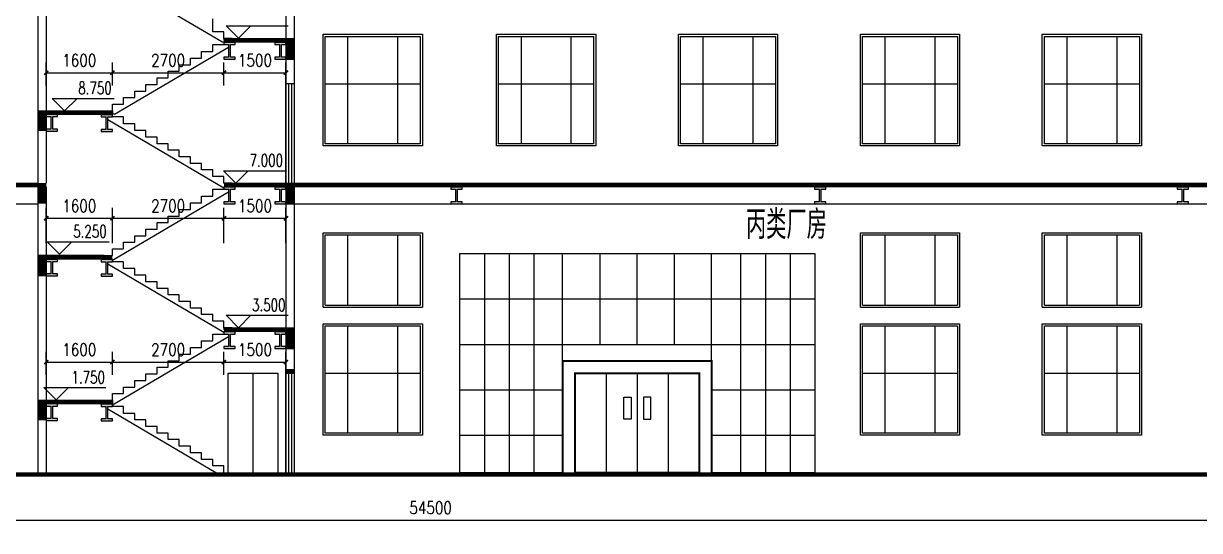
# Model space of a CAD drawing. Header units: millimetres. Extents: x 591771 to 1936534, y -622016 to 355666.
# Drawn here: x 623767 to 652220, y -9991 to 2272 of the extents above; entities that cross this region are included whole.
import ezdxf

# ---------------------------------------------------------------- set-up
doc = ezdxf.new("R2010")
doc.units = ezdxf.units.MM
doc.header["$LTSCALE"] = 80
for name, color, linetype in [('\\M+5B4B0\\M+5BBA7', 124, 'Continuous'), ('\\M+5BDA8-\\M+5B1EA\\M+5B8DF', 3, 'Continuous'), ('\\M+5BDA8-\\M+5B3DF\\M+5B4E7', 3, 'Continuous'), ('\\M+5BDA8-\\M+5C2A5\\M+5CCDD', 2, 'Continuous'), ('\\M+5C1A2\\M+5C3E6\\M+5CFDF\\M+5CCF51', 7, 'Continuous'), ('COLUMN', 2, 'Continuous'), ('PUB_TEXT', 7, 'Continuous')]:
    doc.layers.add(name, color=color, linetype=linetype)
doc.styles.add('_HZTXT', font='txt.shx', dxfattribs={"width": 0.8, "bigfont": 'hztxt.shx'})
doc.styles.add('A-STANDARD', font='SIMPLEX', dxfattribs={"bigfont": 'GBCBIG'})
doc.styles.add('DIM_FONT', font='SIMPLEX.shx', dxfattribs={"width": 0.8})
doc.dimstyles.new('DIMN', dxfattribs={"dimtxt": 300, "dimasz": 100, "dimexe": 250, "dimexo": 300, "dimgap": 150, "dimtad": 1, "dimdec": 0, "dimzin": 0, "dimdsep": 46, "dimtxsty": 'DIM_FONT', "dimblk": 'ARCHTICK', "dimcen": 0.09, "dimclrt": 7, "dimazin": 2, "dimtfac": 1, "dimtdec": 0, "dimtix": 1, "dimtmove": 2, "dimatfit": 3, "dimldrblk": 'ARCHTICK', "dimfxl": 0, "dimtolj": 1, "dimtzin": 0, "dimarcsym": 0})

# ---------------------------------------------------------------- blocks, each defined once
blk = doc.blocks.new('A$C4C590835')
blk.add_hatch(color=256).paths.add_polyline_path([(160, 350), (270, 350), (270, 400), (0, 400), (0, 350), (110, 350), (110, 50), (0, 50), (0, 0), (270, 0), (270, 50), (160, 50)])
at = {"layer": 'COLUMN'}
blk.add_lwpolyline([(0, 350), (0, 400), (270, 400), (270, 350), (160, 350), (160, 50), (270, 50), (270, 0), (0, 0), (0, 50), (110, 50), (110, 350), (0, 350)], close=True, dxfattribs=at)
blk = doc.blocks.new('_ArchTick')
at = {"color": 0, "linetype": 'ByBlock', "const_width": 0.4}
blk.add_lwpolyline([(-0.5, -0.5), (0.5, 0.5)], dxfattribs=at)
blk = doc.blocks.new('*D144')
at = {"layer": '\\M+5BDA8-\\M+5B3DF\\M+5B4E7', "color": 0, "lineweight": -2, "transparency": 16777216}
for p, q in [((624317, 772), (624317, 1332)), ((625917, 772), (625917, 1332)), ((624317, 1082), (625917, 1082))]:
    blk.add_line(p, q, dxfattribs=at)
at = {"layer": 'Defpoints', "color": 0, "transparency": 16777216}
for p in [(625917, 1082), (624317, 472), (625917, 472)]:
    blk.add_point(p, dxfattribs=at)
at = {"layer": '\\M+5BDA8-\\M+5B3DF\\M+5B4E7', "color": 0, "lineweight": -2, "transparency": 16777216, "xscale": 100, "yscale": 100, "zscale": 100, "rotation": 180}
blk.add_blockref('_ArchTick', (624317, 1082), dxfattribs=at)
at = {"layer": '\\M+5BDA8-\\M+5B3DF\\M+5B4E7', "color": 0, "lineweight": -2, "transparency": 16777216, "xscale": 100, "yscale": 100, "zscale": 100}
blk.add_blockref('_ArchTick', (625917, 1082), dxfattribs=at)
at = {"layer": '\\M+5BDA8-\\M+5B3DF\\M+5B4E7', "color": 7, "transparency": 16777216, "insert": (625117, 1382), "char_height": 300, "attachment_point": 5, "style": 'DIM_FONT'}
blk.add_mtext('\\A1;1600', dxfattribs=at)
blk = doc.blocks.new('*D145')
at = {"layer": '\\M+5BDA8-\\M+5B3DF\\M+5B4E7', "color": 0, "lineweight": -2, "transparency": 16777216}
for p, q in [((625917, 772), (625917, 1332)), ((628617, 772), (628617, 1332)), ((625917, 1082), (628617, 1082))]:
    blk.add_line(p, q, dxfattribs=at)
at = {"layer": 'Defpoints', "color": 0, "transparency": 16777216}
for p in [(628617, 1082), (625917, 472), (628617, 472)]:
    blk.add_point(p, dxfattribs=at)
at = {"layer": '\\M+5BDA8-\\M+5B3DF\\M+5B4E7', "color": 0, "lineweight": -2, "transparency": 16777216, "xscale": 100, "yscale": 100, "zscale": 100, "rotation": 180}
blk.add_blockref('_ArchTick', (625917, 1082), dxfattribs=at)
at = {"layer": '\\M+5BDA8-\\M+5B3DF\\M+5B4E7', "color": 0, "lineweight": -2, "transparency": 16777216, "xscale": 100, "yscale": 100, "zscale": 100}
blk.add_blockref('_ArchTick', (628617, 1082), dxfattribs=at)
at = {"layer": '\\M+5BDA8-\\M+5B3DF\\M+5B4E7', "color": 7, "transparency": 16777216, "insert": (627267, 1382), "char_height": 300, "attachment_point": 5, "style": 'DIM_FONT'}
blk.add_mtext('\\A1;2700', dxfattribs=at)
blk = doc.blocks.new('*D146')
at = {"layer": '\\M+5BDA8-\\M+5B3DF\\M+5B4E7', "color": 0, "lineweight": -2, "transparency": 16777216}
for p, q in [((628617, 772), (628617, 1332)), ((630117, 772), (630117, 1332)), ((628617, 1082), (630117, 1082))]:
    blk.add_line(p, q, dxfattribs=at)
at = {"layer": 'Defpoints', "color": 0, "transparency": 16777216}
for p in [(630117, 1082), (628617, 472), (630117, 472)]:
    blk.add_point(p, dxfattribs=at)
at = {"layer": '\\M+5BDA8-\\M+5B3DF\\M+5B4E7', "color": 0, "lineweight": -2, "transparency": 16777216, "xscale": 100, "yscale": 100, "zscale": 100, "rotation": 180}
blk.add_blockref('_ArchTick', (628617, 1082), dxfattribs=at)
at = {"layer": '\\M+5BDA8-\\M+5B3DF\\M+5B4E7', "color": 0, "lineweight": -2, "transparency": 16777216, "xscale": 100, "yscale": 100, "zscale": 100}
blk.add_blockref('_ArchTick', (630117, 1082), dxfattribs=at)
at = {"layer": '\\M+5BDA8-\\M+5B3DF\\M+5B4E7', "color": 7, "transparency": 16777216, "insert": (629367, 1382), "char_height": 300, "attachment_point": 5, "style": 'DIM_FONT'}
blk.add_mtext('\\A1;1500', dxfattribs=at)
blk = doc.blocks.new('*D157')
at = {"layer": '\\M+5BDA8-\\M+5B3DF\\M+5B4E7', "color": 0, "lineweight": -2, "transparency": 16777216}
for p, q in [((606367, -8938), (606367, -9991)), ((660867, -8938), (660867, -9991)), ((606367, -9741), (660867, -9741))]:
    blk.add_line(p, q, dxfattribs=at)
at = {"layer": 'Defpoints', "color": 0, "transparency": 16777216}
for p in [(606367, -8638), (660867, -8638), (660867, -9741)]:
    blk.add_point(p, dxfattribs=at)
at = {"layer": '\\M+5BDA8-\\M+5B3DF\\M+5B4E7', "color": 0, "lineweight": -2, "transparency": 16777216, "xscale": 100, "yscale": 100, "zscale": 100}
for p, rotation in [((606367, -9741), 180.0000912769838), ((660867, -9741), 9.127698378597045e-05)]:
    blk.add_blockref('_ArchTick', p, dxfattribs=dict(at, rotation=rotation))
at = {"layer": '\\M+5BDA8-\\M+5B3DF\\M+5B4E7', "color": 7, "transparency": 16777216, "insert": (633617, -9441), "char_height": 300, "attachment_point": 5, "rotation": 0.0001, "style": 'DIM_FONT'}
blk.add_mtext('\\A1;54500', dxfattribs=at)
blk = doc.blocks.new('*D158')
at = {"layer": '\\M+5BDA8-\\M+5B3DF\\M+5B4E7', "color": 0, "lineweight": -2, "transparency": 16777216}
for p, q in [((624317, -3038), (624317, -2188)), ((625917, -3038), (625917, -2188)), ((624317, -2438), (625917, -2438))]:
    blk.add_line(p, q, dxfattribs=at)
at = {"layer": 'Defpoints', "color": 0, "transparency": 16777216}
for p in [(625917, -2438), (624317, -3338), (625917, -3338)]:
    blk.add_point(p, dxfattribs=at)
at = {"layer": '\\M+5BDA8-\\M+5B3DF\\M+5B4E7', "color": 0, "lineweight": -2, "transparency": 16777216, "xscale": 100, "yscale": 100, "zscale": 100, "rotation": 180}
blk.add_blockref('_ArchTick', (624317, -2438), dxfattribs=at)
at = {"layer": '\\M+5BDA8-\\M+5B3DF\\M+5B4E7', "color": 0, "lineweight": -2, "transparency": 16777216, "xscale": 100, "yscale": 100, "zscale": 100}
blk.add_blockref('_ArchTick', (625917, -2438), dxfattribs=at)
at = {"layer": '\\M+5BDA8-\\M+5B3DF\\M+5B4E7', "color": 7, "transparency": 16777216, "insert": (625117, -2138), "char_height": 300, "attachment_point": 5, "style": 'DIM_FONT'}
blk.add_mtext('\\A1;1600', dxfattribs=at)
blk = doc.blocks.new('*D159')
at = {"layer": '\\M+5BDA8-\\M+5B3DF\\M+5B4E7', "color": 0, "lineweight": -2, "transparency": 16777216}
for p, q in [((625917, -3038), (625917, -2188)), ((628617, -3038), (628617, -2188)), ((625917, -2438), (628617, -2438))]:
    blk.add_line(p, q, dxfattribs=at)
at = {"layer": 'Defpoints', "color": 0, "transparency": 16777216}
for p in [(628617, -2438), (625917, -3338), (628617, -3338)]:
    blk.add_point(p, dxfattribs=at)
at = {"layer": '\\M+5BDA8-\\M+5B3DF\\M+5B4E7', "color": 0, "lineweight": -2, "transparency": 16777216, "xscale": 100, "yscale": 100, "zscale": 100, "rotation": 180}
blk.add_blockref('_ArchTick', (625917, -2438), dxfattribs=at)
at = {"layer": '\\M+5BDA8-\\M+5B3DF\\M+5B4E7', "color": 0, "lineweight": -2, "transparency": 16777216, "xscale": 100, "yscale": 100, "zscale": 100}
blk.add_blockref('_ArchTick', (628617, -2438), dxfattribs=at)
at = {"layer": '\\M+5BDA8-\\M+5B3DF\\M+5B4E7', "color": 7, "transparency": 16777216, "insert": (627267, -2138), "char_height": 300, "attachment_point": 5, "style": 'DIM_FONT'}
blk.add_mtext('\\A1;2700', dxfattribs=at)
blk = doc.blocks.new('*D160')
at = {"layer": '\\M+5BDA8-\\M+5B3DF\\M+5B4E7', "color": 0, "lineweight": -2, "transparency": 16777216}
for p, q in [((628617, -3038), (628617, -2188)), ((630117, -3038), (630117, -2188)), ((628617, -2438), (630117, -2438))]:
    blk.add_line(p, q, dxfattribs=at)
at = {"layer": 'Defpoints', "color": 0, "transparency": 16777216}
for p in [(630117, -2438), (628617, -3338), (630117, -3338)]:
    blk.add_point(p, dxfattribs=at)
at = {"layer": '\\M+5BDA8-\\M+5B3DF\\M+5B4E7', "color": 0, "lineweight": -2, "transparency": 16777216, "xscale": 100, "yscale": 100, "zscale": 100, "rotation": 180}
blk.add_blockref('_ArchTick', (628617, -2438), dxfattribs=at)
at = {"layer": '\\M+5BDA8-\\M+5B3DF\\M+5B4E7', "color": 0, "lineweight": -2, "transparency": 16777216, "xscale": 100, "yscale": 100, "zscale": 100}
blk.add_blockref('_ArchTick', (630117, -2438), dxfattribs=at)
at = {"layer": '\\M+5BDA8-\\M+5B3DF\\M+5B4E7', "color": 7, "transparency": 16777216, "insert": (629367, -2138), "char_height": 300, "attachment_point": 5, "style": 'DIM_FONT'}
blk.add_mtext('\\A1;1500', dxfattribs=at)
blk = doc.blocks.new('*D161')
at = {"layer": '\\M+5BDA8-\\M+5B3DF\\M+5B4E7', "color": 0, "lineweight": -2, "transparency": 16777216}
for p, q in [((624317, -6228), (624317, -5668)), ((625917, -6228), (625917, -5668)), ((624317, -5918), (625917, -5918))]:
    blk.add_line(p, q, dxfattribs=at)
at = {"layer": 'Defpoints', "color": 0, "transparency": 16777216}
for p in [(625917, -5918), (624317, -6528), (625917, -6528)]:
    blk.add_point(p, dxfattribs=at)
at = {"layer": '\\M+5BDA8-\\M+5B3DF\\M+5B4E7', "color": 0, "lineweight": -2, "transparency": 16777216, "xscale": 100, "yscale": 100, "zscale": 100, "rotation": 180}
blk.add_blockref('_ArchTick', (624317, -5918), dxfattribs=at)
at = {"layer": '\\M+5BDA8-\\M+5B3DF\\M+5B4E7', "color": 0, "lineweight": -2, "transparency": 16777216, "xscale": 100, "yscale": 100, "zscale": 100}
blk.add_blockref('_ArchTick', (625917, -5918), dxfattribs=at)
at = {"layer": '\\M+5BDA8-\\M+5B3DF\\M+5B4E7', "color": 7, "transparency": 16777216, "insert": (625117, -5618), "char_height": 300, "attachment_point": 5, "style": 'DIM_FONT'}
blk.add_mtext('\\A1;1600', dxfattribs=at)
blk = doc.blocks.new('*D162')
at = {"layer": '\\M+5BDA8-\\M+5B3DF\\M+5B4E7', "color": 0, "lineweight": -2, "transparency": 16777216}
for p, q in [((625917, -6228), (625917, -5668)), ((628617, -6228), (628617, -5668)), ((625917, -5918), (628617, -5918))]:
    blk.add_line(p, q, dxfattribs=at)
at = {"layer": 'Defpoints', "color": 0, "transparency": 16777216}
for p in [(628617, -5918), (625917, -6528), (628617, -6528)]:
    blk.add_point(p, dxfattribs=at)
at = {"layer": '\\M+5BDA8-\\M+5B3DF\\M+5B4E7', "color": 0, "lineweight": -2, "transparency": 16777216, "xscale": 100, "yscale": 100, "zscale": 100, "rotation": 180}
blk.add_blockref('_ArchTick', (625917, -5918), dxfattribs=at)
at = {"layer": '\\M+5BDA8-\\M+5B3DF\\M+5B4E7', "color": 0, "lineweight": -2, "transparency": 16777216, "xscale": 100, "yscale": 100, "zscale": 100}
blk.add_blockref('_ArchTick', (628617, -5918), dxfattribs=at)
at = {"layer": '\\M+5BDA8-\\M+5B3DF\\M+5B4E7', "color": 7, "transparency": 16777216, "insert": (627267, -5618), "char_height": 300, "attachment_point": 5, "style": 'DIM_FONT'}
blk.add_mtext('\\A1;2700', dxfattribs=at)
blk = doc.blocks.new('*D163')
at = {"layer": '\\M+5BDA8-\\M+5B3DF\\M+5B4E7', "color": 0, "lineweight": -2, "transparency": 16777216}
for p, q in [((628617, -6228), (628617, -5668)), ((630117, -6228), (630117, -5668)), ((628617, -5918), (630117, -5918))]:
    blk.add_line(p, q, dxfattribs=at)
at = {"layer": 'Defpoints', "color": 0, "transparency": 16777216}
for p in [(630117, -5918), (628617, -6528), (630117, -6528)]:
    blk.add_point(p, dxfattribs=at)
at = {"layer": '\\M+5BDA8-\\M+5B3DF\\M+5B4E7', "color": 0, "lineweight": -2, "transparency": 16777216, "xscale": 100, "yscale": 100, "zscale": 100, "rotation": 180}
blk.add_blockref('_ArchTick', (628617, -5918), dxfattribs=at)
at = {"layer": '\\M+5BDA8-\\M+5B3DF\\M+5B4E7', "color": 0, "lineweight": -2, "transparency": 16777216, "xscale": 100, "yscale": 100, "zscale": 100}
blk.add_blockref('_ArchTick', (630117, -5918), dxfattribs=at)
at = {"layer": '\\M+5BDA8-\\M+5B3DF\\M+5B4E7', "color": 7, "transparency": 16777216, "insert": (629367, -5618), "char_height": 300, "attachment_point": 5, "style": 'DIM_FONT'}
blk.add_mtext('\\A1;1500', dxfattribs=at)

msp = doc.modelspace()

# ---------------------------------------------------------------- linework, layer by layer
at = {"layer": '\\M+5B4B0\\M+5BBA7', "ltscale": 20}
for p, q in [((631016.8, -688.1), (631016.8, 2011.9)), ((631016.8, 2011.9), (633416.8, 2011.9)), ((633416.8, 2011.9), (633416.8, -688.1)), ((635212, -688.1), (635212, 2011.9)), ((635212, 2011.9), (637612, 2011.9)), ((637612, 2011.9), (637612, -688.1)), ((639612, -688.1), (639612, 2011.9)), ((639612, 2011.9), (642012, 2011.9)), ((642012, 2011.9), (642012, -688.1)), ((644016.8, -688.1), (644016.8, 2011.9)), ((644016.8, 2011.9), (646416.8, 2011.9)), ((646416.8, 2011.9), (646416.8, -688.1)), ((648416.8, -688.1), (648416.8, 2011.9)), ((648416.8, 2011.9), (650816.8, 2011.9)), ((650816.8, 2011.9), (650816.8, -688.1)), ((631066.8, 1961.9), (633366.8, 1961.9)), ((631066.8, -638.1), (631066.8, 1961.9)), ((631616.8, -638.1), (631616.8, 1961.9)), ((632816.8, 1961.9), (632816.8, -638.1)), ((633366.8, 1961.9), (633366.8, -638.1)), ((635262, 1961.9), (637562, 1961.9)), ((635262, -638.1), (635262, 1961.9)), ((635812, -638.1), (635812, 1961.9)), ((637012, 1961.9), (637012, -638.1)), ((637562, 1961.9), (637562, -638.1)), ((639662, 1961.9), (641962, 1961.9)), ((639662, -638.1), (639662, 1961.9)), ((640212, -638.1), (640212, 1961.9)), ((641412, 1961.9), (641412, -638.1)), ((641962, 1961.9), (641962, -638.1)), ((644066.8, 1961.9), (646366.8, 1961.9)), ((644066.8, -638.1), (644066.8, 1961.9)), ((644616.8, -638.1), (644616.8, 1961.9)), ((645816.8, 1961.9), (645816.8, -638.1)), ((646366.8, 1961.9), (646366.8, -638.1)), ((648466.8, 1961.9), (650766.8, 1961.9)), ((648466.8, -638.1), (648466.8, 1961.9)), ((649016.8, -638.1), (649016.8, 1961.9)), ((650216.8, 1961.9), (650216.8, -638.1)), ((650766.8, 1961.9), (650766.8, -638.1)), ((630116.8, -1588.1), (630116.8, 811.9)), ((630316.8, 811.9), (630116.8, 811.9)), ((630182.8, -1588.1), (630182.8, 811.9)), ((630250.8, 811.9), (630250.8, -1588.1)), ((630316.8, 811.9), (630316.8, -1588.1)), ((631066.8, 811.9), (633366.8, 811.9)), ((635262, 811.9), (637562, 811.9)), ((639662, 811.9), (641962, 811.9)), ((644066.8, 811.9), (646366.8, 811.9)), ((648466.8, 811.9), (650766.8, 811.9)), ((633416.8, -688.1), (631016.8, -688.1)), ((633366.8, -638.1), (631066.8, -638.1)), ((637612, -688.1), (635212, -688.1)), ((637562, -638.1), (635262, -638.1)), ((642012, -688.1), (639612, -688.1)), ((641962, -638.1), (639662, -638.1)), ((646416.8, -688.1), (644016.8, -688.1)), ((646366.8, -638.1), (644066.8, -638.1)), ((650816.8, -688.1), (648416.8, -688.1)), ((650766.8, -638.1), (648466.8, -638.1)), ((631016.9, -4588.1), (631016.9, -2788.1)), ((631016.9, -2788.1), (633416.9, -2788.1)), ((631066.9, -2838.1), (633366.9, -2838.1)), ((631066.9, -4538.1), (631066.9, -2838.1)), ((631616.9, -4538.1), (631616.9, -2838.1)), ((632816.9, -2838.1), (632816.9, -4538.1)), ((633366.9, -2838.1), (633366.9, -4538.1)), ((633416.9, -2788.1), (633416.9, -4588.1)), ((644016.9, -4588.1), (644016.9, -2788.1)), ((644016.9, -2788.1), (646416.9, -2788.1)), ((644066.9, -2838.1), (646366.9, -2838.1)), ((644066.9, -4538.1), (644066.9, -2838.1)), ((644616.9, -4538.1), (644616.9, -2838.1)), ((645816.9, -2838.1), (645816.9, -4538.1)), ((646366.9, -2838.1), (646366.9, -4538.1)), ((646416.9, -2788.1), (646416.9, -4588.1)), ((648416.9, -4588.1), (648416.9, -2788.1)), ((648416.9, -2788.1), (650816.9, -2788.1)), ((648466.9, -2838.1), (650766.9, -2838.1)), ((648466.9, -4538.1), (648466.9, -2838.1)), ((649016.9, -4538.1), (649016.9, -2838.1)), ((650216.9, -2838.1), (650216.9, -4538.1)), ((650766.9, -2838.1), (650766.9, -4538.1)), ((650816.9, -2788.1), (650816.9, -4588.1)), ((634316.9, -3288.1), (634316.9, -8588.1)), ((634316.9, -3288.1), (642916.9, -3288.1)), ((634916.9, -3288.1), (634916.9, -8588.1)), ((635516.9, -3288.1), (635516.9, -8588.1)), ((636116.9, -3288.1), (636116.9, -8588.1)), ((636810, -8588.1), (636810, -3288.1)), ((637716.9, -5488.1), (637716.9, -3288.1)), ((638616.9, -5488.1), (638616.9, -3288.1)), ((639516.9, -5488.1), (639516.9, -3288.1)), ((640416.9, -5888.1), (640416.9, -3288.1)), ((641116.9, -3288.1), (641116.9, -8588.1)), ((641716.9, -3288.1), (641716.9, -8588.1)), ((642316.9, -3288.1), (642316.9, -8588.1)), ((642916.9, -3288.1), (642916.9, -8588.1)), ((631066.9, -4538.1), (633366.9, -4538.1)), ((634316.9, -4388.1), (642916.9, -4388.1)), ((644066.9, -4538.1), (646366.9, -4538.1)), ((648466.9, -4538.1), (650766.9, -4538.1)), ((631016.9, -4588.1), (633416.9, -4588.1)), ((644016.9, -4588.1), (646416.9, -4588.1)), ((648416.9, -4588.1), (650816.9, -4588.1)), ((631016.9, -7688.1), (631016.9, -4988.1)), ((631016.9, -4988.1), (633416.9, -4988.1)), ((631066.9, -5038.1), (633366.9, -5038.1)), ((631066.9, -7638.1), (631066.9, -5038.1)), ((631616.9, -7638.1), (631616.9, -5038.1)), ((632816.9, -5038.1), (632816.9, -7638.1)), ((633366.9, -5038.1), (633366.9, -7638.1)), ((633416.9, -4988.1), (633416.9, -7688.1)), ((644016.9, -7688.1), (644016.9, -4988.1)), ((644016.9, -4988.1), (646416.9, -4988.1)), ((644066.9, -5038.1), (646366.9, -5038.1)), ((644066.9, -7638.1), (644066.9, -5038.1)), ((644616.9, -7638.1), (644616.9, -5038.1)), ((645816.9, -5038.1), (645816.9, -7638.1)), ((646366.9, -5038.1), (646366.9, -7638.1)), ((646416.9, -4988.1), (646416.9, -7688.1)), ((648416.9, -7688.1), (648416.9, -4988.1)), ((648416.9, -4988.1), (650816.9, -4988.1)), ((648466.9, -5038.1), (650766.9, -5038.1)), ((648466.9, -7638.1), (648466.9, -5038.1)), ((649016.9, -7638.1), (649016.9, -5038.1)), ((650216.9, -5038.1), (650216.9, -7638.1)), ((650766.9, -5038.1), (650766.9, -7638.1)), ((650816.9, -4988.1), (650816.9, -7688.1)), ((634316.9, -5488.1), (642916.9, -5488.1)), ((628716.8, -8588.1), (628716.8, -6188.1)), ((628716.8, -6188.1), (629916.8, -6188.1)), ((629316.8, -6188.1), (629316.8, -8588.1)), ((629916.8, -6188.1), (629916.8, -8588.1)), ((630116.8, -8588.1), (630116.8, -6188.1)), ((630116.8, -6188.1), (630316.8, -6188.1)), ((630182.8, -8588.1), (630182.8, -6188.1)), ((630250.8, -6188.1), (630250.8, -8588.1)), ((630316.8, -6188.1), (630316.8, -8588.1)), ((631066.9, -6188.1), (633366.9, -6188.1)), ((640116.9, -6188.1), (637110, -6188.1)), ((637866.9, -6188.1), (637866.9, -8588.1)), ((638616.9, -6188.1), (638616.9, -8588.1)), ((639366.9, -6188.1), (639366.9, -8588.1)), ((644066.9, -6188.1), (646366.9, -6188.1)), ((648466.9, -6188.1), (650766.9, -6188.1)), ((634316.9, -6588.1), (636810, -6588.1)), ((640416.9, -6588.1), (642916.9, -6588.1)), ((633366.9, -7638.1), (631066.9, -7638.1)), ((646366.9, -7638.1), (644066.9, -7638.1)), ((650766.9, -7638.1), (648466.9, -7638.1)), ((633416.9, -7688.1), (631016.9, -7688.1)), ((634316.9, -7688.1), (636810, -7688.1)), ((640416.9, -7688.1), (642916.9, -7688.1)), ((646416.9, -7688.1), (644016.9, -7688.1)), ((650816.9, -7688.1), (648416.9, -7688.1)), ((634316.9, -8588.1), (636810, -8588.1)), ((640116.9, -8588.1), (637110, -8588.1)), ((640416.9, -8588.1), (642916.9, -8588.1))]:
    msp.add_line(p, q, dxfattribs=at)
for points in [[(638291, -6763.2), (638466, -6763.2), (638466, -7301.5), (638291, -7301.5)], [(638942.7, -6763.2), (638767.7, -6763.2), (638767.7, -7301.5), (638942.7, -7301.5)]]:
    msp.add_lwpolyline(points, close=True, dxfattribs=at)
at = {"layer": '\\M+5BDA8-\\M+5B1EA\\M+5B8DF'}
for p, q in [((628966.3, 1914.1), (628666.3, 2214.1)), ((628666.3, 2214.1), (630166.3, 2214.1)), ((628966.3, 1914.1), (629266.3, 2214.1)), ((624761.4, 161.9), (624461.4, 461.9)), ((624461.4, 461.9), (625961.4, 461.9)), ((624761.4, 161.9), (625061.4, 461.9)), ((628905.9, -1588.1), (628605.9, -1288.1)), ((628605.9, -1288.1), (630105.9, -1288.1)), ((628905.9, -1588.1), (629205.9, -1288.1)), ((624639.2, -3304.9), (624339.2, -3004.9)), ((624339.2, -3004.9), (625839.2, -3004.9)), ((624639.2, -3304.9), (624939.2, -3004.9)), ((628966.3, -5085.9), (628666.3, -4785.9)), ((628666.3, -4785.9), (630166.3, -4785.9)), ((628966.3, -5085.9), (629266.3, -4785.9)), ((624557.6, -6834.1), (624257.6, -6534.1)), ((624257.6, -6534.1), (625757.6, -6534.1)), ((624557.6, -6834.1), (624857.6, -6534.1))]:
    msp.add_line(p, q, dxfattribs=at)
at = {"layer": '\\M+5BDA8-\\M+5C2A5\\M+5CCDD'}
for p, q in [((628566.1, 1825.7), (625806.9, 3450.6)), ((628346.9, 2229.9), (628346.9, 2388.9)), ((628346.9, 2070.9), (628346.9, 2229.9)), ((628616.9, 2070.9), (628346.9, 2070.9)), ((628616.9, 1911.9), (628616.9, 2070.9)), ((628346.9, 1592.9), (628346.9, 1761.9)), ((628346.9, 1761.9), (628616.9, 1761.9)), ((628566.1, 1825.7), (628616.9, 1825.7)), ((625967.6, 75.7), (628726.9, 1700.6)), ((627806.9, 1274.9), (627806.9, 1433.9)), ((627806.9, 1433.9), (628076.9, 1433.9)), ((628076.9, 1433.9), (628076.9, 1592.9)), ((628076.9, 1592.9), (628346.9, 1592.9)), ((627536.9, 1115.9), (627536.9, 1274.9)), ((627536.9, 1274.9), (627806.9, 1274.9)), ((626996.9, 797.9), (626996.9, 956.9)), ((626996.9, 956.9), (627266.9, 956.9)), ((627266.9, 956.9), (627266.9, 1115.9)), ((627266.9, 1115.9), (627536.9, 1115.9)), ((626456.9, 479.9), (626456.9, 638.9)), ((626456.9, 638.9), (626726.9, 638.9)), ((626726.9, 638.9), (626726.9, 797.9)), ((626726.9, 797.9), (626996.9, 797.9)), ((625916.9, 161.9), (625916.9, 320.9)), ((625916.9, 320.9), (626186.9, 320.9)), ((626186.9, 320.9), (626186.9, 479.9)), ((626186.9, 479.9), (626456.9, 479.9)), ((625967.6, 75.7), (625916.7, 75.7)), ((626186.9, 11.1), (625916.9, 11.1)), ((626186.9, -157.1), (626186.9, 11.1)), ((625806.7, -49.3), (628616.9, -1704.2)), ((626456.9, -157.1), (626186.9, -157.1)), ((626456.9, -316.1), (626456.9, -157.1)), ((626726.9, -316.1), (626456.9, -316.1)), ((626726.9, -475.1), (626726.9, -316.1)), ((626996.9, -475.1), (626726.9, -475.1)), ((626996.9, -475.1), (626726.9, -475.1)), ((626996.9, -634.1), (626996.9, -475.1)), ((627266.9, -634.1), (626996.9, -634.1)), ((627266.9, -793.1), (627266.9, -634.1)), ((627536.9, -793.1), (627266.9, -793.1)), ((627536.9, -952.1), (627536.9, -793.1)), ((627806.9, -952.1), (627536.9, -952.1)), ((627806.9, -1111.1), (627806.9, -952.1)), ((628076.9, -1111.1), (627806.9, -1111.1)), ((628076.9, -1270.1), (628076.9, -1111.1)), ((628346.9, -1270.1), (628076.9, -1270.1)), ((628346.9, -1429.1), (628346.9, -1270.1)), ((628616.9, -1429.1), (628346.9, -1429.1)), ((628616.9, -1588.1), (628616.9, -1429.1)), ((625916.9, -3454.2), (628726.9, -1799.4)), ((628076.9, -2066.1), (628076.9, -1907.1)), ((628076.9, -1907.1), (628346.9, -1907.1)), ((628346.9, -1907.1), (628346.9, -1738.1)), ((628346.9, -1738.1), (628616.9, -1738.1)), ((627536.9, -2384.1), (627536.9, -2225.1)), ((627536.9, -2225.1), (627806.9, -2225.1)), ((627806.9, -2225.1), (627806.9, -2066.1)), ((627806.9, -2066.1), (628076.9, -2066.1)), ((626996.9, -2702.1), (626996.9, -2543.1)), ((626996.9, -2543.1), (627266.9, -2543.1)), ((627266.9, -2543.1), (627266.9, -2384.1)), ((627266.9, -2384.1), (627536.9, -2384.1)), ((626726.9, -2861.1), (626726.9, -2702.1)), ((626726.9, -2702.1), (626996.9, -2702.1)), ((626186.9, -3179.1), (626186.9, -3020.1)), ((626186.9, -3020.1), (626456.9, -3020.1)), ((626456.9, -3020.1), (626456.9, -2861.1)), ((626456.9, -2861.1), (626726.9, -2861.1)), ((625916.9, -3338.1), (625916.9, -3179.1)), ((625916.9, -3179.1), (626186.9, -3179.1)), ((628616.9, -5204.2), (625806.9, -3549.4)), ((626186.9, -3488.9), (625916.9, -3488.9)), ((626186.9, -3657.1), (626186.9, -3498.1)), ((626456.9, -3657.1), (626186.9, -3657.1)), ((626456.9, -3816.1), (626456.9, -3657.1)), ((626726.9, -3816.1), (626456.9, -3816.1)), ((626726.9, -3975.1), (626726.9, -3816.1)), ((626996.9, -3975.1), (626726.9, -3975.1)), ((626996.9, -4134.1), (626996.9, -3975.1)), ((627266.9, -4134.1), (626996.9, -4134.1)), ((627266.9, -4293.1), (627266.9, -4134.1)), ((627536.9, -4293.1), (627266.9, -4293.1)), ((627536.9, -4452.1), (627536.9, -4293.1)), ((627806.9, -4452.1), (627536.9, -4452.1)), ((627806.9, -4611.1), (627806.9, -4452.1)), ((628076.9, -4611.1), (627806.9, -4611.1)), ((628076.9, -4770.1), (628076.9, -4611.1)), ((628346.9, -4770.1), (628076.9, -4770.1)), ((628346.9, -4929.1), (628346.9, -4770.1)), ((628616.9, -4929.1), (628346.9, -4929.1)), ((628616.9, -5088.1), (628616.9, -4929.1)), ((625916.7, -6954.2), (628726.9, -5299.4)), ((628346.9, -5407.1), (628346.9, -5238.1)), ((628346.9, -5238.1), (628616.9, -5238.1)), ((627806.9, -5725.1), (627806.9, -5566.1)), ((627806.9, -5566.1), (628076.9, -5566.1)), ((628076.9, -5566.1), (628076.9, -5407.1)), ((628076.9, -5407.1), (628346.9, -5407.1)), ((627266.9, -6043.1), (627266.9, -5884.1)), ((627266.9, -5884.1), (627536.9, -5884.1)), ((627536.9, -5884.1), (627536.9, -5725.1)), ((627536.9, -5725.1), (627806.9, -5725.1)), ((626726.9, -6361.1), (626726.9, -6202.1)), ((626726.9, -6202.1), (626996.9, -6202.1)), ((626996.9, -6202.1), (626996.9, -6043.1)), ((626996.9, -6043.1), (627266.9, -6043.1)), ((626186.9, -6679.1), (626186.9, -6520.1)), ((626186.9, -6520.1), (626456.9, -6520.1)), ((626456.9, -6520.1), (626456.9, -6361.1)), ((626456.9, -6361.1), (626726.9, -6361.1)), ((625916.9, -6838.1), (625916.9, -6679.1)), ((625916.9, -6679.1), (626186.9, -6679.1)), ((625806.7, -7049.3), (628419.8, -8588.1)), ((626186.9, -6988.4), (625916.9, -6988.4)), ((626186.9, -7157.1), (626186.9, -6988.4)), ((626456.9, -7157.1), (626186.9, -7157.1)), ((626456.9, -7316.1), (626456.9, -7157.1)), ((626726.9, -7316.1), (626456.9, -7316.1)), ((626726.9, -7475.1), (626726.9, -7316.1)), ((626996.9, -7475.1), (626726.9, -7475.1)), ((626996.9, -7634.1), (626996.9, -7475.1)), ((627266.9, -7634.1), (626996.9, -7634.1)), ((627266.9, -7793.1), (627266.9, -7634.1)), ((627536.9, -7793.1), (627266.9, -7793.1)), ((627536.9, -7952.1), (627536.9, -7793.1)), ((627806.9, -7952.1), (627536.9, -7952.1)), ((627806.9, -8111.1), (627806.9, -7952.1)), ((628076.9, -8111.1), (627806.9, -8111.1)), ((628076.9, -8270.1), (628076.9, -8111.1)), ((628346.9, -8270.1), (628076.9, -8270.1)), ((628346.9, -8429.1), (628346.9, -8270.1)), ((628616.9, -8429.1), (628346.9, -8429.1)), ((628616.9, -8588.1), (628616.9, -8429.1))]:
    msp.add_line(p, q, dxfattribs=at)
at = {"layer": '\\M+5C1A2\\M+5C3E6\\M+5CFDF\\M+5CCF51'}
for p, q in [((630116.8, 14011.9), (630116.8, -8588.1)), ((630316.8, 13961.9), (630316.8, -8588.1)), ((624116.9, 3911.9), (624116.9, -1588.1)), ((624316.9, 3911.9), (624316.9, -1588.1)), ((628816.9, 1911.9), (628616.9, 1911.9)), ((628616.9, 1911.9), (628616.9, 1861.9)), ((628816.9, 1911.9), (630316.8, 1911.9)), ((630216.8, 1411.9), (630216.8, 1814.5)), ((630116.8, 1411.9), (630316.8, 1411.9)), ((624116.9, 161.9), (625716.9, 161.9)), ((625716.9, 161.9), (625916.9, 161.9)), ((625916.7, 161.9), (625916.7, 75.7)), ((606566.8, -1588.1), (624116.9, -1588.1)), ((624116.9, -1638.1), (624116.9, -8588.1)), ((624316.9, -1678.6), (624316.9, -8588.1)), ((628816.9, -1588.1), (628616.9, -1588.1)), ((628616.9, -1588.1), (630316.8, -1588.1)), ((630216.8, -2088.1), (630216.8, -1685.5)), ((630316.8, -1588.1), (660667.2, -1588.1)), ((606836.8, -2088.1), (624116.9, -2088.1)), ((624316.9, -2088.1), (624316.9, -8588.1)), ((630116.8, -2088.1), (630316.8, -2088.1)), ((630316.8, -2088.1), (660767.2, -2088.1)), ((625716.9, -3338.1), (624116.9, -3338.1)), ((625716.9, -3338.1), (625916.9, -3338.1)), ((624216.9, -3833.9), (624216.9, -3432.5)), ((624316.9, -3833.9), (624116.9, -3833.9)), ((628816.9, -5088.1), (628616.9, -5088.1)), ((628616.9, -5088.1), (628616.9, -5138.1)), ((628816.9, -5088.1), (630316.8, -5088.1)), ((630216.8, -5588.1), (630216.8, -5185.5)), ((630116.8, -5588.1), (630316.8, -5588.1)), ((630116.8, -8588.1), (630116.8, -6188.1)), ((624116.9, -6838.1), (625716.9, -6838.1)), ((625716.9, -6838.1), (625916.9, -6838.1)), ((625916.7, -6838.1), (625916.7, -6924.3))]:
    msp.add_line(p, q, dxfattribs=at)
for points, const_width in [([(630316.8, 1861.9), (628616.9, 1861.9)], 100), ([(630216.8, 1411.9), (630216.8, 1814.5)], 200), ([(624116.9, 111.9), (625916.7, 111.9)], 100), ([(624216.9, -330.4), (624216.9, 70.9)], 200), ([(624316.9, -1638.1), (606366.8, -1638.1)], 100), ([(624216.9, -2088.1), (624216.9, -1686.8)], 200), ([(630316.8, -1638.1), (628616.7, -1638.1)], 100), ([(630216.8, -2088.1), (630216.8, -1685.5)], 200), ([(630316.8, -1638.1), (633966.9, -1638.1)], 100), ([(633966.9, -1638.1), (642766.9, -1638.1)], 100), ([(642766.9, -1638.1), (651572.3, -1638.1)], 100), ([(651572.3, -1638.1), (657567.2, -1638.1)], 100), ([(625916.9, -3388.1), (624116.9, -3388.1)], 100), ([(624216.9, -3833.9), (624216.9, -3432.5)], 200), ([(630316.8, -5138.1), (628616.9, -5138.1)], 100), ([(630216.8, -5588.1), (630216.8, -5185.5)], 200), ([(636810, -8588.1), (636810, -5888.1), (640416.9, -5888.1), (640416.9, -8588.1)], 50), ([(630316.8, -6138.1), (630116.8, -6138.1)], 100), ([(637110, -8588.1), (637110, -6188.1), (640116.9, -6188.1), (640116.9, -8588.1)], 50), ([(624116.9, -6888.1), (625916.7, -6888.1)], 100), ([(624216.9, -7330.4), (624216.9, -6929.1)], 200), ([(660667.2, -8638.1), (606366.8, -8638.1), (606366.8, -8838.1), (605201.9, -8838.1)], 100)]:
    msp.add_lwpolyline(points, dxfattribs=dict(at, const_width=const_width))

# ---------------------------------------------------------------- block references
at = {"layer": 'COLUMN', "xscale": -1, "rotation": 2.001031340626014e-08}
for p in [(628886.9, 1411.9), (630116.8, 1411.9), (624586.9, -330.4), (625916.7, -338.9), (628886.9, -2088.1), (630116.8, -2088.1), (634377.2, -2088.1), (643177.2, -2088.1), (651951.9, -2088.1), (624586.9, -3833.9), (625916.9, -3838.9), (628886.9, -5588.1), (630116.8, -5588.1), (624586.9, -7330.4), (625916.7, -7338.9)]:
    msp.add_blockref('A$C4C590835', p, dxfattribs=at)

# ---------------------------------------------------------------- texts
at = {"layer": 'PUB_TEXT', "style": 'A-STANDARD', "width": 0.705882}
for s, p in [('8.750', (625091.4, 562)), ('7.000', (629235.9, -1188)), ('5.250', (624969.2, -2904.8)), ('3.500', (629296.3, -4685.8)), ('1.750', (624927.6, -6434))]:
    msp.add_text(s, height=297.5, dxfattribs=at).set_placement(p)
at = {"layer": 'PUB_TEXT', "lineweight": 25, "style": '_HZTXT', "width": 0.7}
msp.add_text('丙类厂房', height=700, dxfattribs=at).set_placement((641245.1, -2941.6))

# ---------------------------------------------------------------- dimensions: what is measured, and where the dimension line sits
at = {"layer": '\\M+5BDA8-\\M+5B3DF\\M+5B4E7'}
for p1, p2, distance, picture, middle in [((624316.9, 471.7), (625916.7, 471.7), 609.8, '*D144', (625116.8, 1381.5)), ((625916.7, 471.7), (628616.9, 471.7), 609.8, '*D145', (627266.8, 1381.5)), ((628616.9, 471.7), (630116.8, 471.7), 609.8, '*D146', (629366.8, 1381.5)), ((624316.9, -3338.1), (625916.9, -3338.1), 900, '*D158', (625116.9, -2138.1)), ((625916.9, -3338.1), (628616.9, -3338.1), 900, '*D159', (627266.9, -2138.1)), ((628616.9, -3338.1), (630116.8, -3338.1), 900, '*D160', (629366.8, -2138.1)), ((624316.9, -6528.3), (625916.7, -6528.3), 609.8, '*D161', (625116.8, -5618.5)), ((625916.7, -6528.3), (628616.9, -6528.3), 609.8, '*D162', (627266.8, -5618.5)), ((628616.9, -6528.3), (630116.8, -6528.3), 609.8, '*D163', (629366.8, -5618.5)), ((606366.8, -8638.1), (660867.2, -8638), -1102.5, '*D157', (633617, -9440.6))]:
    dim = msp.add_aligned_dim(p1=p1, p2=p2, distance=distance, dimstyle='DIMN', dxfattribs=at)
    dim.commit()
    dim.dimension.update_dxf_attribs({"geometry": picture, "text_midpoint": middle})

doc.saveas('drawing.dxf')
